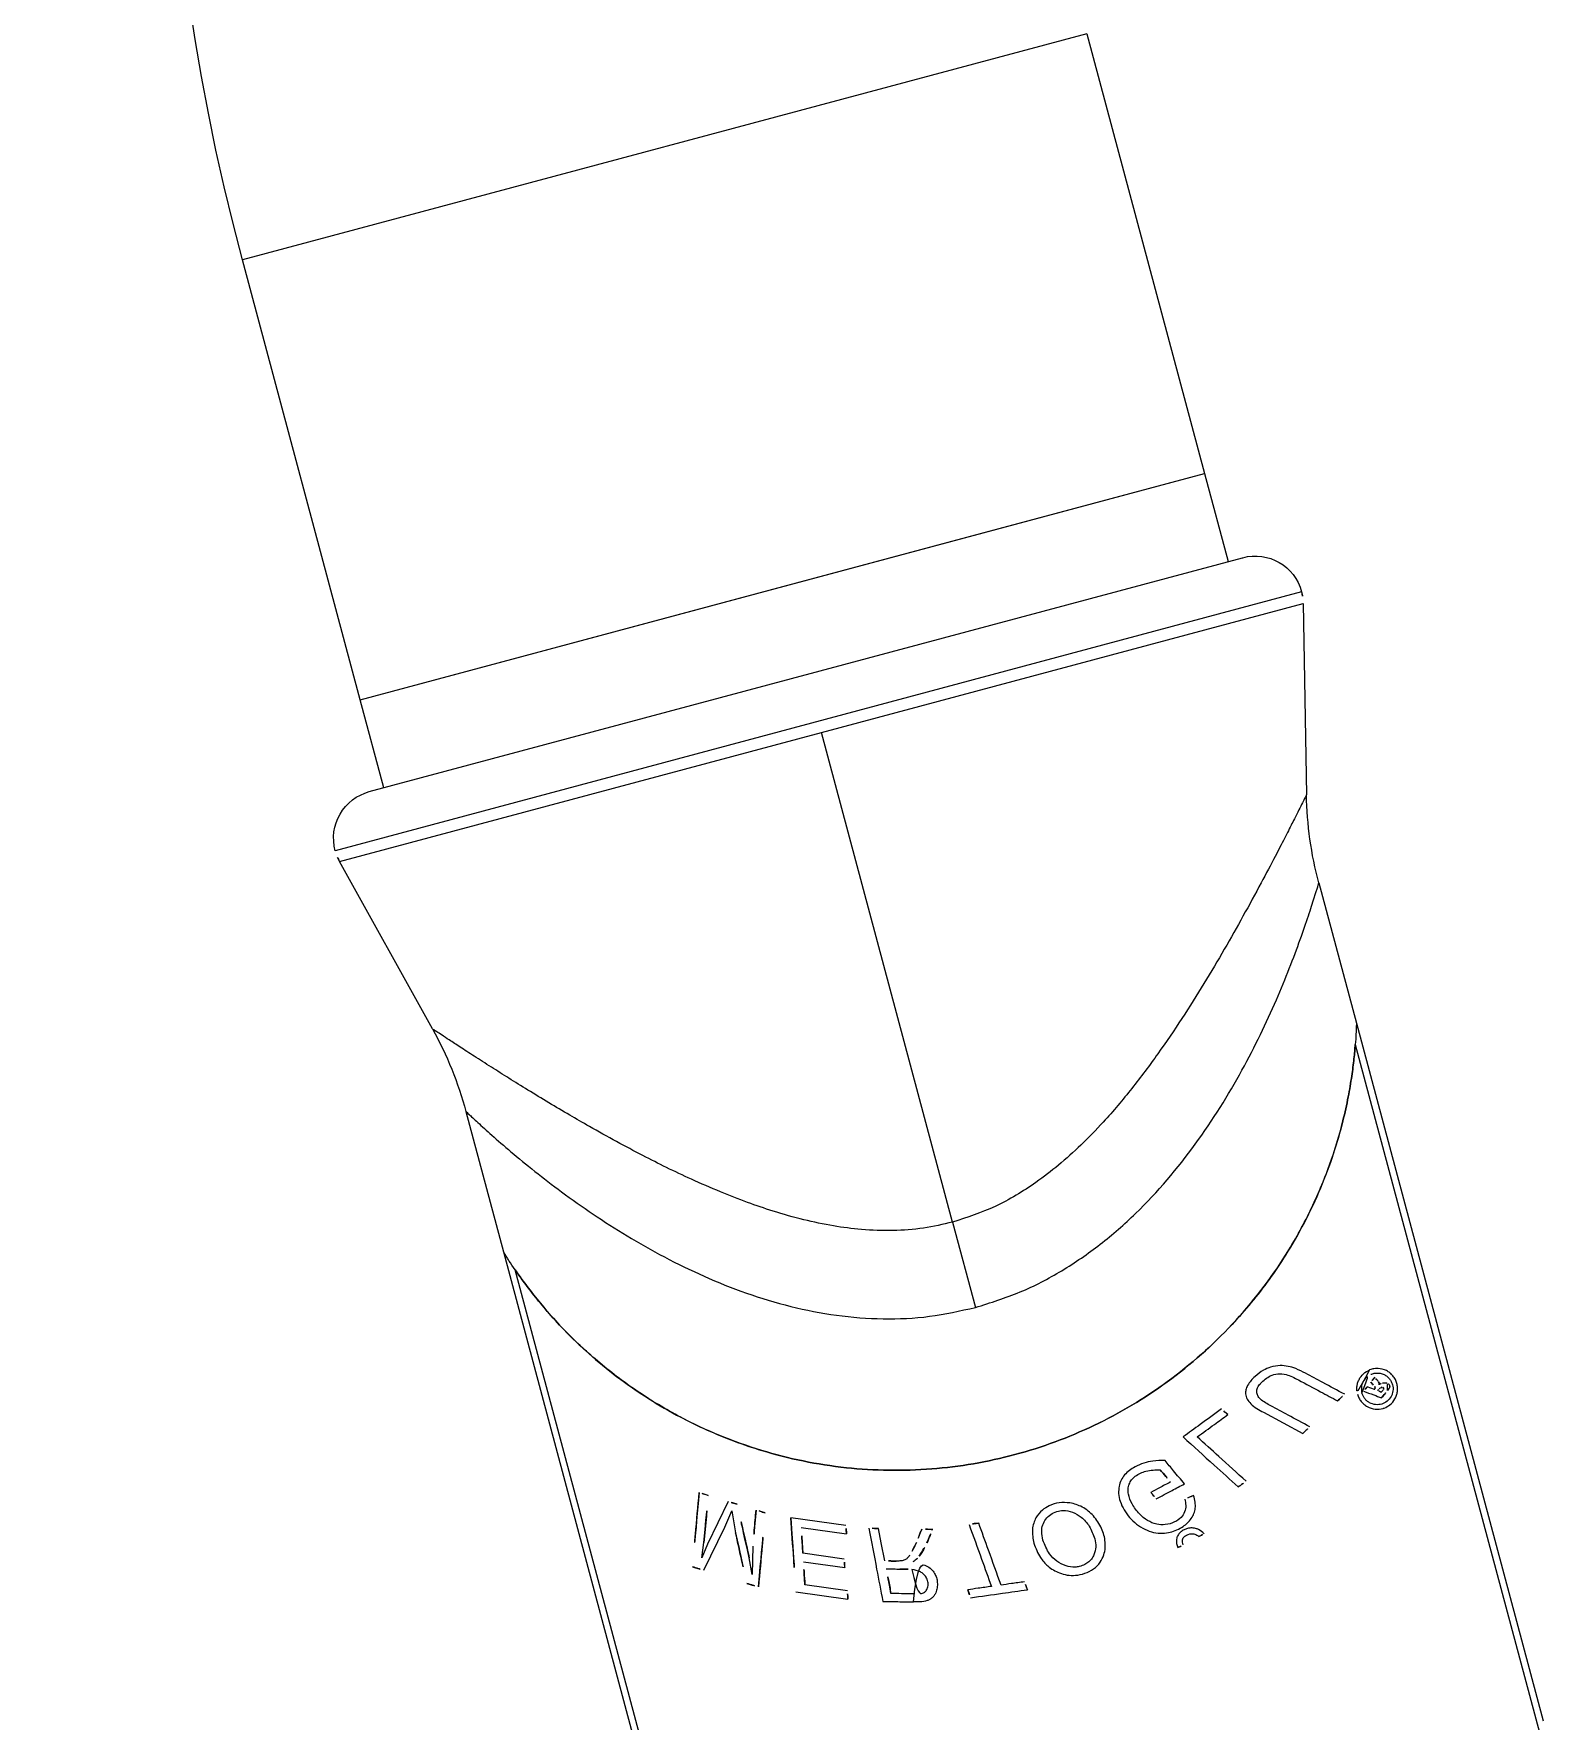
# Model space of a CAD drawing. Header units: millimetres. Extents: x 694231 to 734331, y 4486031 to 4541543.
# Drawn here: x 713339.3487 to 713339.4316, y 4487264.3602 to 4487264.4529 of the extents above; entities that cross this region are included whole.
import ezdxf

# ---------------------------------------------------------------- set-up
doc = ezdxf.new("R2010")
doc.units = ezdxf.units.MM

# ---------------------------------------------------------------- blocks, each defined once
blk = doc.blocks.new('ERER')
at = {"color": 7, "linetype": 'Continuous', "lineweight": 25}
for p, q in [((2598.141686030473, 998.9744770490789), (2598.150768823927, 999.0083865573284)), ((2598.151193515075, 999.0085520835911), (2598.142332393076, 998.9754701579476)), ((2598.188465070354, 998.963095322462), (2598.198582042937, 999.0008658136779)), ((2598.188527238577, 998.9619304499461), (2598.198787077628, 999.0002343153574)), ((2598.157745256653, 998.993153405047), (2598.160604022317, 998.9935553941203)), ((2598.160572883889, 998.9930908214272), (2598.158243756487, 998.9927633062357)), ((2598.152692750554, 998.9919590293672), (2598.153837062973, 998.9895983348091)), ((2598.155343255511, 998.9922018188753), (2598.155182044369, 998.9912737506314)), ((2598.155388867904, 998.9906351089359), (2598.155343255511, 998.9922018188753)), ((2598.152895815647, 998.9905203297049), (2598.152579934537, 998.9912825927668)), ((2598.152579934537, 998.9912825927668), (2598.152696448194, 998.9904450127538)), ((2598.160396211983, 998.9913494149995), (2598.158126590265, 998.9910302740518)), ((2598.158157698097, 998.991494732516), (2598.160427319699, 998.9918138734946)), ((2598.154029620422, 998.9881849095835), (2598.152895815647, 998.9905203297049)), ((2598.153837062973, 998.9895983348091), (2598.154222678117, 998.9886918836212)), ((2598.154222678117, 998.9886918836212), (2598.154434973984, 998.9899009755185)), ((2598.160496416969, 998.9895008971009), (2598.157472957885, 998.9890756390661)), ((2598.158034008312, 998.9896120216636), (2598.160527797797, 998.989962688824)), ((2598.183427524205, 998.9832882431315), (2598.185581030949, 998.9844446104802)), ((2598.189517662699, 998.9820351090674), (2598.18911128012, 998.9818854119321)), ((2598.166350085817, 998.9728460238335), (2598.167605134357, 998.9775315955349)), ((2598.139622144755, 998.9667717808283), (2598.141686030473, 998.9744770490789)), ((2598.166350085817, 998.9728460238335), (2598.159149880693, 998.9459649296973)), ((2598.137790194356, 998.9622407355131), (2598.132690466294, 998.9530521873801)), ((2598.186463352876, 998.9542251826783), (2598.188527238577, 998.9619304499461)), ((2598.132690466294, 998.9530521873801), (2598.159149880693, 998.9459649296973)), ((2598.185519556057, 998.9382376331309), (2598.13244826851, 998.9524529822012)), ((2598.18560929524, 998.9388776739495), (2598.185785146559, 998.9493867049154)), ((2598.135116855187, 998.9489999353775), (2598.133823190586, 998.9441701948302)), ((2598.134318865167, 998.949213680097), (2598.182280253201, 998.9363670364287)), ((2598.159149880693, 998.9459649296973), (2598.18560929524, 998.9388776739495)), ((2598.133823190586, 998.9441701948302), (2598.127354868241, 998.9200214968542)), ((2598.133823190586, 998.9441701948302), (2598.180188598712, 998.931751041553)), ((2598.133823190586, 998.9441701948302), (2598.16787813461, 998.9350484470742)), ((2598.180188598712, 998.931751041553), (2598.181482263165, 998.9365807801653)), ((2598.16787813461, 998.9350484470742), (2598.180188598712, 998.931751041553)), ((2598.173720276481, 998.9076023435462), (2598.180188598712, 998.931751041553)), ((2598.173720276481, 998.9076023435462), (2598.127354868241, 998.9200214968542))]:
    blk.add_line(p, q, dxfattribs=at)
at = {"color": 7, "linetype": 'Continuous', "lineweight": 25, "flags": 128}
for points in [[(2598.162625963713, 998.9914459883454), (2598.162435586595, 998.9904477361918), (2598.162285976606, 998.9896634203353)], [(2598.186463352876, 998.9542251826783), (2598.186463352876, 998.9542251826783)]]:
    blk.add_lwpolyline(points, dxfattribs=at)
at = {"color": 7, "linetype": 'Continuous', "lineweight": 25}
for centre, radius, start, end in [((2598.120303184714, 998.9719464085438), 0.02000000001540583, 330.9688511549159, 345.0073440322799), ((2598.120300471514, 998.9719472715311), 0.02000305701714052, 330.9717019148424, 345.0058303499351), ((2598.205767944759, 998.9490528574291), 0.01998550005114554, 165.0008987549891, 179.0475048970671), ((2598.135003223276, 998.9517686316141), 0.002645040000000364, 150.9688470544842, 165.0050748747641), ((2598.135003223276, 998.9517686316141), 0.002645040000000164, 165.0050748747641, 255.0050981163404), ((2598.182964621805, 998.9389219861218), 0.002645040000001585, 255.0050981163404, 345.0050748771429), ((2598.182964621805, 998.9389219861218), 0.002645040000000709, 345.0050748771429, 359.0413233459572), ((2598.247132453005, 998.8879385562019), 0.1240000000000014, 165.0050955339433, 225.0050956946289)]:
    blk.add_arc(centre, radius, start, end, dxfattribs=at)
for points, knots in [([(2598.155051340971, 998.9926803565387), (2598.15517010456, 998.9927166378468), (2598.155382115859, 998.9927814082478), (2598.155596409592, 998.992847028483), (2598.155690661064, 998.992875891442)], [0, 0, 0, 0, 0.5601770900476449, 1, 1, 1, 1]), ([(2598.155690661064, 998.992875891442), (2598.155759922222, 998.992117929352), (2598.155883594302, 998.9907645154292), (2598.156007579822, 998.9894048242624), (2598.156062128801, 998.9888066115096)], [0, 0, 0, 0, 0.5600375802195058, 1, 1, 1, 1]), ([(2598.157472957885, 998.9890756390661), (2598.157523760229, 998.9898370592559), (2598.157614477737, 998.9911967215702), (2598.157705296842, 998.9925555362306), (2598.157745256653, 998.993153405047)], [0, 0, 0, 0, 0.5600072723086449, 1, 1, 1, 1]), ([(2598.160604022317, 998.9935553941203), (2598.160598122675, 998.9934686876801), (2598.160587587105, 998.9933138449401), (2598.160577376735, 998.9931589713697), (2598.160572883889, 998.9930908214272)], [0, 0, 0, 0, 0.5599615769980983, 0.9999999999999999, 0.9999999999999999, 0.9999999999999999, 0.9999999999999999]), ([(2598.161751326686, 998.9896540906666), (2598.161894612876, 998.9904033691364), (2598.162150481712, 998.9917413694769), (2598.162406194732, 998.9930793829215), (2598.162518709241, 998.9936681111951)], [0, 0, 0, 0, 0.5599976912177261, 1, 1, 1, 1]), ([(2598.162518709241, 998.9936681111951), (2598.162830088673, 998.9936736364175), (2598.163386166078, 998.9936835038586), (2598.163948785417, 998.9936932796439), (2598.164196361894, 998.9936975824287)], [0, 0, 0, 0, 0.5599572724633609, 1, 1, 1, 1]), ([(2598.162968371117, 998.9932366702931), (2598.162919881096, 998.9929836670486), (2598.162833288437, 998.9925318588744), (2598.162746462995, 998.992080095281), (2598.162708257841, 998.991881308925)], [0, 0, 0, 0, 0.5599786347071343, 1, 1, 1, 1]), ([(2598.16427231285, 998.9932596128373), (2598.164027899247, 998.9932553297076), (2598.163591450641, 998.9932476812504), (2598.163158755216, 998.9932400355148), (2598.162968371117, 998.9932366702931)], [0, 0, 0, 0, 0.5600053083512879, 1, 1, 1, 1]), ([(2598.164115774895, 998.9919195800528), (2598.164276635681, 998.9919475335198), (2598.164507966162, 998.9919877328489), (2598.164763271361, 998.992163379493), (2598.164913413634, 998.9923450030548), (2598.16500758456, 998.9925862167481), (2598.165010999089, 998.9928117071463), (2598.164963485357, 998.9929751747328), (2598.164901220364, 998.9930861015958), (2598.164810112379, 998.9931790835665), (2598.164598480415, 998.9932713510527), (2598.16441579527, 998.9932647773894), (2598.16427231285, 998.9932596128373)], [0, 0, 0, 0, 0.2049357536339041, 0.2947132472327554, 0.3842435337626242, 0.4964093701745946, 0.6109710441133005, 0.6580236442305528, 0.7088518787967766, 0.7702916913351526, 0.8195854510806089, 1, 1, 1, 1]), ([(2598.164196361894, 998.9936975824287), (2598.164451516672, 998.9937010331761), (2598.164760109873, 998.9937052067038), (2598.165097129938, 998.9935739362533), (2598.165233140271, 998.9934783645463), (2598.165348096685, 998.9933489493877), (2598.165450530587, 998.9931656303874), (2598.165512380729, 998.9929192593451), (2598.165522006485, 998.992636097377), (2598.165476848794, 998.9923655636973), (2598.16536481211, 998.9921107905293), (2598.165179323836, 998.9918777235031), (2598.164788765412, 998.9916153198724), (2598.164434280984, 998.9915446377142), (2598.164185966386, 998.9914951250686)], [0, 0, 0, 0, 0.1957343239832087, 0.2367283651624939, 0.2796594363640246, 0.3232924748210715, 0.3690944675392269, 0.4393344792522356, 0.5145614059517658, 0.5831004081955804, 0.6455485084578027, 0.7237964060488667, 0.806520584525288, 1, 1, 1, 1]), ([(2598.167182688323, 998.9930304741994), (2598.167212160942, 998.9931122161557), (2598.167264789023, 998.9932581814005), (2598.167317345365, 998.9934041727718), (2598.167340469309, 998.9934684064771)], [0, 0, 0, 0, 0.56001746467723, 1, 1, 1, 1]), ([(2598.168482178903, 998.9928478945764), (2598.168239127473, 998.9928820353422), (2598.167805119541, 998.9929429986405), (2598.167372870525, 998.9930037465151), (2598.167182688323, 998.9930304741994)], [0, 0, 0, 0, 0.5600170018931603, 1, 1, 1, 1]), ([(2598.167257112885, 998.9894408588322), (2598.167485796933, 998.9900768379963), (2598.16789415967, 998.9912125116344), (2598.168302507222, 998.992348197238), (2598.168482178903, 998.9928478945764)], [0, 0, 0, 0, 0.5600023944663414, 1, 1, 1, 1]), ([(2598.167340469309, 998.9934684064771), (2598.167920596543, 998.993386923912), (2598.168956454187, 998.9932414309295), (2598.169999594281, 998.9930949351158), (2598.170458528675, 998.9930304841239)], [0, 0, 0, 0, 0.5600454544897638, 0.9999999999999999, 0.9999999999999999, 0.9999999999999999, 0.9999999999999999]), ([(2598.170458528675, 998.9930304841239), (2598.170429055809, 998.9929487412463), (2598.170376427729, 998.9928027760014), (2598.170323871386, 998.9926567846302), (2598.170300747689, 998.9925925518461)], [0, 0, 0, 0, 0.560017236055802, 1, 1, 1, 1]), ([(2598.152063923263, 998.9917667310945), (2598.152180291702, 998.9918022974126), (2598.152388081607, 998.9918658073072), (2598.152599661636, 998.9919305461187), (2598.152692750554, 998.9919590293672)], [0, 0, 0, 0, 0.5600295615356606, 1, 1, 1, 1]), ([(2598.154434973984, 998.9899009755185), (2598.154549983479, 998.9904198035687), (2598.154755358476, 998.9913462865026), (2598.154960901329, 998.9922727225011), (2598.155051340971, 998.9926803565387)], [0, 0, 0, 0, 0.5599980376820876, 1, 1, 1, 1]), ([(2598.158243756487, 998.9927633062357), (2598.158227732444, 998.9925265044026), (2598.158199120805, 998.9921036788699), (2598.158170354322, 998.9916807862104), (2598.158157698097, 998.991494732516)], [0, 0, 0, 0, 0.5600449077171259, 1, 1, 1, 1]), ([(2598.163447524561, 998.9918943273007), (2598.163586183819, 998.9918963468618), (2598.163808640067, 998.9918995874698), (2598.164031736432, 998.9919141102034), (2598.164115774895, 998.9919195800528)], [0, 0, 0, 0, 0.6233090699264071, 1, 1, 1, 1]), ([(2598.169011929035, 998.9927735060814), (2598.168783146764, 998.9921375532268), (2598.168374609279, 998.9910019293575), (2598.167966291271, 998.9898662328786), (2598.167786632356, 998.9893665311337)], [0, 0, 0, 0, 0.5600032124907636, 0.9999999999999999, 0.9999999999999999, 0.9999999999999999, 0.9999999999999999]), ([(2598.170300747689, 998.9925925518461), (2598.170059919939, 998.992626353687), (2598.169629880932, 998.9926867129844), (2598.169200743369, 998.9927469858317), (2598.169011929035, 998.9927735060814)], [0, 0, 0, 0, 0.5600136071508015, 1, 1, 1, 1]), ([(2598.170816660881, 998.9904816281112), (2598.17091854422, 998.9907508657267), (2598.171094252348, 998.9912151916398), (2598.171593667944, 998.9917779365476), (2598.172116314972, 998.9920905797383), (2598.17264474398, 998.9922403999277), (2598.173121897964, 998.992256461675), (2598.17362185331, 998.992147028597), (2598.174102118961, 998.9919142133831), (2598.174461969676, 998.9915472465404), (2598.17466608269, 998.9911369808377), (2598.174741914276, 998.9907560169246), (2598.174732995849, 998.9902634600924), (2598.174570645658, 998.9896274735572), (2598.174251308142, 998.9891966532497), (2598.174087099713, 998.9889751185425)], [0, 0, 0, 0, 0.1149349609222698, 0.1982161166834107, 0.2978159669736938, 0.3557583057922826, 0.4179694618519755, 0.4882053654993769, 0.5603880756676031, 0.6303900580189231, 0.6916371189193237, 0.742870858456223, 0.7854302949980808, 0.8896646514615485, 1, 1, 1, 1]), ([(2598.15243535991, 998.9876973350908), (2598.152365686285, 998.9884607439793), (2598.152241285967, 998.9898237727239), (2598.152118110492, 998.9911731251913), (2598.152063923263, 998.9917667310945)], [0, 0, 0, 0, 0.5600812991522274, 1, 1, 1, 1]), ([(2598.155182044369, 998.9912737506314), (2598.155059026858, 998.9907253112868), (2598.154839358308, 998.9897459774455), (2598.154619464984, 998.9887666899884), (2598.154522714815, 998.9883358161197)], [0, 0, 0, 0, 0.5600136796970367, 1, 1, 1, 1]), ([(2598.158126590265, 998.9910302740518), (2598.158109330386, 998.9907655429736), (2598.15807851075, 998.9902928354925), (2598.158047605394, 998.9898200374333), (2598.158034008312, 998.9896120216636)], [0, 0, 0, 0, 0.5600318339392406, 1, 1, 1, 1]), ([(2598.160427319699, 998.9918138734946), (2598.160421432608, 998.9917272051587), (2598.160410916909, 998.9915723956005), (2598.160400706572, 998.9914175654623), (2598.160396211983, 998.9913494149995)], [0, 0, 0, 0, 0.5598437288962826, 1, 1, 1, 1]), ([(2598.16324790929, 998.9914568636896), (2598.163131589819, 998.9914547761881), (2598.162923868016, 998.9914510493631), (2598.162716993207, 998.9914475350131), (2598.162625963713, 998.9914459883454)], [0, 0, 0, 0, 0.5599769710151224, 0.9999999999999999, 0.9999999999999999, 0.9999999999999999, 0.9999999999999999]), ([(2598.162708257841, 998.991881308925), (2598.162845925047, 998.9918837166352), (2598.163091745009, 998.9918880189705), (2598.163338819991, 998.9918923998069), (2598.163447524561, 998.9918943273007)], [0, 0, 0, 0, 0.5600350085419609, 1, 1, 1, 1]), ([(2598.163993027286, 998.9911369546388), (2598.163951119793, 998.9911928744674), (2598.163876610329, 998.99129229635), (2598.163721576492, 998.9914108720802), (2598.163505173284, 998.9914559691313), (2598.16334283956, 998.9914565332311), (2598.16324790929, 998.9914568636896)], [0, 0, 0, 0, 0.2413382634707673, 0.4290878547176615, 0.6661386618811139, 1, 1, 1, 1]), ([(2598.164360020725, 998.9904447974162), (2598.164301863782, 998.9905801622247), (2598.164198074765, 998.9908217400335), (2598.164055647504, 998.9910406896925), (2598.163993027286, 998.9911369546388)], [0, 0, 0, 0, 0.5603360902367301, 1, 1, 1, 1]), ([(2598.164185966386, 998.9914951250686), (2598.164258372561, 998.9914415586162), (2598.164381472413, 998.9913504905749), (2598.164480731183, 998.9912328743469), (2598.164521606679, 998.9911844391673)], [0, 0, 0, 0, 0.5881933537433389, 1, 1, 1, 1]), ([(2598.164521606679, 998.9911844391673), (2598.164610604169, 998.9910567060508), (2598.164769558227, 998.9908285669248), (2598.164886579708, 998.9905748799843), (2598.164938081683, 998.9904632314311)], [0, 0, 0, 0, 0.5598939075762709, 0.9999999999999999, 0.9999999999999999, 0.9999999999999999, 0.9999999999999999]), ([(2598.17416292213, 998.99023680889), (2598.17419003879, 998.9903854578762), (2598.174243349708, 998.9906776981933), (2598.174149318366, 998.9910657870217), (2598.173992333406, 998.9913316809948), (2598.173822084208, 998.9915151603136), (2598.173601185936, 998.9916643886323), (2598.173339405649, 998.9917553304887), (2598.172989966462, 998.9918053164578), (2598.172549089366, 998.9917389768561), (2598.172060598406, 998.9914856249533), (2598.171582500669, 998.9910106873335), (2598.171413793429, 998.990568132855), (2598.171312198844, 998.9903016287178)], [0, 0, 0, 0, 0.09631324068377499, 0.189350148592945, 0.2489981414429953, 0.293853028606347, 0.349627852249999, 0.4190448590168545, 0.4704148903560579, 0.5759868536864996, 0.6993683468423478, 0.8189612376415071, 1, 1, 1, 1]), ([(2598.152696448194, 998.9904450127538), (2598.152740619012, 998.9899618063891), (2598.152819495168, 998.9890989438863), (2598.152898714468, 998.9882315032127), (2598.152933570479, 998.9878498331182)], [0, 0, 0, 0, 0.5600034325672242, 1, 1, 1, 1]), ([(2598.155558571988, 998.9886525836164), (2598.15552685482, 998.9890230700809), (2598.155470220562, 998.9896846035858), (2598.155413724209, 998.9903446942475), (2598.155388867904, 998.9906351089359)], [0, 0, 0, 0, 0.5600397514491965, 1, 1, 1, 1]), ([(2598.164659478369, 998.989705073961), (2598.164603483835, 998.9898432469613), (2598.164503526435, 998.9900899019008), (2598.164403856778, 998.990336388936), (2598.164360020725, 998.9904447974162)], [0, 0, 0, 0, 0.5601861778305861, 1, 1, 1, 1]), ([(2598.164938081683, 998.9904632314311), (2598.164997643963, 998.9903237394727), (2598.165103987325, 998.9900746878601), (2598.165210181816, 998.9898253108249), (2598.165256897247, 998.9897156088142)], [0, 0, 0, 0, 0.5600934868172625, 1, 1, 1, 1]), ([(2598.172792801834, 998.9882583635095), (2598.172593352152, 998.9882459354385), (2598.172207082092, 998.9882218638519), (2598.171684062948, 998.9883840403214), (2598.171240087704, 998.9886647386063), (2598.170949699624, 998.9890087772453), (2598.17079083114, 998.9893819010895), (2598.170696686134, 998.9898549512378), (2598.170767685889, 998.9902258126353), (2598.170816660881, 998.9904816281112)], [0, 0, 0, 0, 0.1662100985490111, 0.3218954481751545, 0.4481079223017975, 0.6020079913500784, 0.6886571302965095, 0.7852402977810888, 1, 1, 1, 1]), ([(2598.171312198844, 998.9903016287178), (2598.171278456609, 998.9901451974234), (2598.171218804186, 998.9898686486038), (2598.171285090913, 998.9894643712854), (2598.171462386804, 998.9891377564534), (2598.171731972338, 998.9888839314544), (2598.172064693986, 998.9887200262051), (2598.172480237387, 998.9886542838692), (2598.172960089233, 998.9887524538863), (2598.173464303132, 998.9890443609006), (2598.173908117926, 998.9895505177142), (2598.174073737836, 998.9899965993917), (2598.17416292213, 998.99023680889)], [0, 0, 0, 0, 0.09941466550530315, 0.1757498950896654, 0.2508796479250539, 0.3283235766870276, 0.403979394975757, 0.4800450571436867, 0.5881162843687084, 0.7039911584082915, 0.8406032153642462, 1, 1, 1, 1]), ([(2598.180166254788, 998.989951517486), (2598.180069981057, 998.9898672413786), (2598.17992724598, 998.9897422947589), (2598.17966872512, 998.9896526012449), (2598.179440465616, 998.989625662087), (2598.179210417656, 998.9896671810308), (2598.179037260031, 998.9897435954182), (2598.178928484377, 998.9898129645668), (2598.178819954294, 998.9899020690822), (2598.17870791977, 998.9900396988006), (2598.178633820663, 998.9902593933509), (2598.178635110787, 998.9904968510746), (2598.17869296995, 998.9906429523685), (2598.178722970944, 998.9907187090115)], [0, 0, 0, 0, 0.1586769673781019, 0.2352539240526969, 0.3463067128294425, 0.4503091920601012, 0.5324322933971385, 0.5873355965740823, 0.6150740617835359, 0.7124126919319337, 0.8067360882544372, 0.8997884914303567, 1, 1, 1, 1]), ([(2598.178722970944, 998.9907187090115), (2598.178776072691, 998.9906904916149), (2598.178870949881, 998.990640075202), (2598.178965633604, 998.9905897787336), (2598.17900732387, 998.9905676321513)], [0, 0, 0, 0, 0.5596884597408047, 1, 1, 1, 1]), ([(2598.17900732387, 998.9905676321513), (2598.178992351069, 998.9905180613075), (2598.178965083056, 998.9904277831067), (2598.178967928396, 998.9902926099448), (2598.179016532612, 998.9901789376055), (2598.179123303413, 998.9900694487478), (2598.179274619307, 998.9899878971714), (2598.179447492923, 998.9899493178693), (2598.179592101668, 998.9899621669424), (2598.17973760462, 998.9900069849513), (2598.179824255962, 998.9900681115772), (2598.179876944236, 998.9901052797932)], [0, 0, 0, 0, 0.1113989024636239, 0.2028733740220581, 0.2860815319809384, 0.3755714266329682, 0.537314111955624, 0.6641013946147153, 0.7683992084589547, 0.8591752695870003, 1, 1, 1, 1]), ([(2598.179876944236, 998.9901052797932), (2598.179930989621, 998.9900765667653), (2598.18002755391, 998.9900252650351), (2598.180123852811, 998.9899740640088), (2598.180166254788, 998.989951517486)], [0, 0, 0, 0, 0.5596839275358519, 1, 1, 1, 1]), ([(2598.160527797797, 998.989962688824), (2598.160521878462, 998.989876485254), (2598.160511309792, 998.9897225675877), (2598.160500966536, 998.9895686211368), (2598.160496416969, 998.9895008971009)], [0, 0, 0, 0, 0.5600713862561958, 1, 1, 1, 1]), ([(2598.162285976606, 998.9896634203353), (2598.162185964033, 998.9896616812657), (2598.162007395901, 998.9896585769975), (2598.161829560566, 998.9896554620576), (2598.161751326686, 998.9896540906666)], [0, 0, 0, 0, 0.5600797087294959, 0.9999999999999999, 0.9999999999999999, 0.9999999999999999, 0.9999999999999999]), ([(2598.165256897247, 998.9897156088142), (2598.165145238241, 998.9897136068216), (2598.164945842094, 998.9897100322751), (2598.164746980917, 998.9897065898894), (2598.164659478369, 998.989705073961)], [0, 0, 0, 0, 0.5599845300483322, 1, 1, 1, 1]), ([(2598.167786632356, 998.9893665311337), (2598.167687735719, 998.9893804408964), (2598.167511124623, 998.9894052810157), (2598.167334731277, 998.9894299867885), (2598.167257112885, 998.9894408588322)], [0, 0, 0, 0, 0.5599703993579187, 1, 1, 1, 1]), ([(2598.175493353374, 998.9873463139803), (2598.175477836295, 998.9874790997299), (2598.175445281444, 998.9877576852942), (2598.175589012307, 998.9883734416563), (2598.175941937659, 998.9889600306745), (2598.176449169628, 998.9894445488287), (2598.176897674708, 998.9897249508001), (2598.177382482882, 998.9899065128391), (2598.17786287989, 998.9899476648189), (2598.178422115449, 998.9898654535724), (2598.178990169681, 998.9896125112485), (2598.179411941209, 998.9892143674762), (2598.179615206201, 998.9888501955803), (2598.179690572876, 998.9885448357155), (2598.179680256255, 998.9882064568259), (2598.179619499394, 998.9879788714444), (2598.179586598361, 998.9878556307425)], [0, 0, 0, 0, 0.05569535220777633, 0.1168493962734844, 0.2606436363531775, 0.3349640588126662, 0.4104750166265125, 0.4821805867379298, 0.5527837413489481, 0.6139056485654837, 0.7249911553168045, 0.8152175871053139, 0.8596880815935324, 0.901620503224104, 0.9467257193611839, 1, 1, 1, 1]), ([(2598.179097128096, 998.9880509112807), (2598.179124131555, 998.9881703163701), (2598.179177079763, 998.9884044460199), (2598.179112081321, 998.9887699103776), (2598.178896503161, 998.9890961036666), (2598.178521420202, 998.9893468577853), (2598.178055566329, 998.9894820643625), (2598.177530797594, 998.989456493946), (2598.177037113309, 998.9892441166244), (2598.176569605802, 998.9888606466025), (2598.176213601059, 998.9883605369707), (2598.176002224895, 998.9878802403991), (2598.175973774359, 998.987497933651), (2598.176037418134, 998.9872273140905), (2598.176175017119, 998.9869881584165), (2598.176466317274, 998.9867071974717), (2598.177007171375, 998.9864580803472), (2598.177488439655, 998.9864458253388), (2598.177751909807, 998.9864391158837)], [0, 0, 0, 0, 0.04834983162785723, 0.09480416915125765, 0.1443122015638387, 0.203308065062901, 0.2763050266794025, 0.3402923065306199, 0.4135351838351818, 0.4893142447385058, 0.5797809144075465, 0.6565594343744174, 0.6945658105367755, 0.7303612073492445, 0.7659675772455644, 0.8038970111408863, 0.8926434178882326, 0.9999999999999999, 0.9999999999999999, 0.9999999999999999, 0.9999999999999999]), ([(2598.154522714815, 998.9883358161197), (2598.154430264831, 998.9883075675077), (2598.154265219053, 998.9882571377223), (2598.154101592218, 998.9882069745441), (2598.154029620422, 998.9881849095835)], [0, 0, 0, 0, 0.5601470677306774, 1, 1, 1, 1]), ([(2598.156062128801, 998.9888066115096), (2598.15596782543, 998.9887777436936), (2598.155799457068, 998.9887262036199), (2598.155632164009, 998.9886750755128), (2598.155558571988, 998.9886525836164)], [0, 0, 0, 0, 0.5601039870547538, 1, 1, 1, 1]), ([(2598.174087099713, 998.9889751185425), (2598.17389219983, 998.9887927000134), (2598.173520031251, 998.9884443671679), (2598.173027433111, 998.9883183753262), (2598.172792801834, 998.9882583635095)], [0, 0, 0, 0, 0.5236865074689151, 1, 1, 1, 1]), ([(2598.152933570479, 998.9878498331182), (2598.152840084606, 998.987821198512), (2598.152673162626, 998.987770071714), (2598.152508015516, 998.9877195584937), (2598.15243535991, 998.9876973350908)], [0, 0, 0, 0, 0.5600564935485547, 0.9999999999999999, 0.9999999999999999, 0.9999999999999999, 0.9999999999999999]), ([(2598.178017907786, 998.9859393822272), (2598.177794834143, 998.9859396687231), (2598.177230443354, 998.9859403914111), (2598.176443159914, 998.986191839154), (2598.17586566812, 998.98661224551), (2598.175588616094, 998.9870075028352), (2598.175525302905, 998.9872326815658), (2598.175493353374, 998.9873463139803)], [0, 0, 0, 0, 0.216634180416469, 0.5480981134994778, 0.7800590587231518, 0.8890118865533139, 0.9999999999999999, 0.9999999999999999, 0.9999999999999999, 0.9999999999999999]), ([(2598.177239936627, 998.9876847328538), (2598.177295372455, 998.9877510100001), (2598.177394386256, 998.9878693878073), (2598.177493382308, 998.9879877417374), (2598.177536953043, 998.9880398315022)], [0, 0, 0, 0, 0.5598747297498787, 1, 1, 1, 1]), ([(2598.178314403071, 998.9871135798245), (2598.178114540132, 998.987219816563), (2598.177757676143, 998.9874095097517), (2598.177398121817, 998.987600644281), (2598.177239936627, 998.9876847328538)], [0, 0, 0, 0, 0.5600526041893663, 1, 1, 1, 1]), ([(2598.177536953043, 998.9880398315022), (2598.177827233834, 998.987885469684), (2598.178345622616, 998.9876098061044), (2598.178858007304, 998.98733744099), (2598.179083473256, 998.9872175913275)], [0, 0, 0, 0, 0.5599675842632164, 0.9999999999999999, 0.9999999999999999, 0.9999999999999999, 0.9999999999999999]), ([(2598.17900846682, 998.9846412245037), (2598.179575520034, 998.9851556363179), (2598.180588056431, 998.9860741735323), (2598.181592828715, 998.9869857487676), (2598.182034896181, 998.9873868132527)], [0, 0, 0, 0, 0.5600325317333572, 1, 1, 1, 1]), ([(2598.179586598361, 998.9878556307425), (2598.17949539073, 998.9878920250738), (2598.179332555743, 998.9879570001482), (2598.179169050434, 998.9880222219068), (2598.179097128096, 998.9880509112807)], [0, 0, 0, 0, 0.5601229289363804, 1, 1, 1, 1]), ([(2598.182034896181, 998.9873868132527), (2598.182115916693, 998.9873279716147), (2598.18226056309, 998.9872229209336), (2598.182404315757, 998.9871184384101), (2598.182467548403, 998.9870724798294)], [0, 0, 0, 0, 0.5601307822291758, 1, 1, 1, 1]), ([(2598.188527238577, 998.9619304499461), (2598.188526333005, 998.9619625218388), (2598.188524520678, 998.9620267123445), (2598.188505910939, 998.9624925761655), (2598.18846621592, 998.9631102189394), (2598.188395934663, 998.9638899456558), (2598.188274540364, 998.9648551896598), (2598.188080725675, 998.9660040906077), (2598.187764482427, 998.9674381345799), (2598.187280549991, 998.9691165673843), (2598.186577472512, 998.9709964141839), (2598.185703053065, 998.9728590093346), (2598.184741387471, 998.9745328666849), (2598.183754664226, 998.9759944078822), (2598.182773361116, 998.9772645618907), (2598.181055163989, 998.9792214682175), (2598.178325274148, 998.9816587454116), (2598.174244626793, 998.9841086849839), (2598.169807019772, 998.985750966383), (2598.165142945077, 998.9865468011908), (2598.160383176927, 998.9864644516728), (2598.155678192899, 998.9854845029416), (2598.151893299349, 998.9839053437124), (2598.148967538978, 998.9821444465884), (2598.146825366288, 998.9805112978398), (2598.145227634112, 998.9790064552394), (2598.144107867369, 998.9777808568774), (2598.143366023855, 998.9768829665735), (2598.142778487193, 998.9761074969616), (2598.142329386938, 998.9754700143649), (2598.142038631577, 998.9750321019606), (2598.141866292285, 998.9747648910558), (2598.141725524697, 998.974541133427), (2598.141701935568, 998.9745028568393), (2598.141686030473, 998.9744770490789)], [0, 0, 0, 0, 0.01558841479740979, 0.03119916541854376, 0.04579689423003493, 0.06245580104121794, 0.0809664212043993, 0.1017824833998342, 0.1249726265304892, 0.1559838455051321, 0.1874858154726182, 0.2195462114925028, 0.2499967367698247, 0.2732693821124016, 0.2959811872240499, 0.3181593077799968, 0.38175496491814, 0.4419658882592145, 0.5000515639593736, 0.5581340261628993, 0.6183445541632977, 0.6819421663794062, 0.7499996996473682, 0.791615777726597, 0.8341777854805291, 0.8750080344622925, 0.8982460924990512, 0.9190615427391754, 0.9375227211015337, 0.9541828392393013, 0.9687787981028064, 0.9768756174581126, 0.9844086277153364, 1, 1, 1, 1]), ([(2598.142333314277, 998.9754699112004), (2598.142475193616, 998.9756735521269), (2598.142777606312, 998.9761076094975), (2598.143368329034, 998.9768855282049), (2598.144108478978, 998.977781587543), (2598.145099842011, 998.9788662706934), (2598.14635770108, 998.9800778350481), (2598.14790635188, 998.9813546444556), (2598.149594690311, 998.9825307693065), (2598.151264278285, 998.9834998401273), (2598.152849437493, 998.9842724926422), (2598.154334240995, 998.9848820894491), (2598.156800598021, 998.9857181931308), (2598.160383327164, 998.9864644578337), (2598.165142169623, 998.9865468548812), (2598.169806472776, 998.9857511040123), (2598.174243879123, 998.9841090787595), (2598.178325248667, 998.9816586120411), (2598.181910409292, 998.9784580181929), (2598.184399596692, 998.9751985659259), (2598.18605307828, 998.9722108216918), (2598.187092229518, 998.9697258836151), (2598.18772371798, 998.9676230954408), (2598.188081219012, 998.9660036079765), (2598.188274209553, 998.9648503506905), (2598.18839775193, 998.9639001088212), (2598.188442481286, 998.9633157952521), (2598.188464452931, 998.9630970092593), (2598.188464609886, 998.9630954467875)], [0, 0, 0, 0, 0.01801319778740703, 0.0383947041541456, 0.06131466579922133, 0.08684865902561523, 0.1209942117623734, 0.1556801161673599, 0.1909808872835629, 0.2245090764711263, 0.2501339104874415, 0.2751412196106615, 0.2995609041662566, 0.3695869781020716, 0.4358804011244514, 0.4998368519976585, 0.5637897645830332, 0.6300858286244606, 0.7001113127446648, 0.7750497916237185, 0.8208701277445669, 0.8677339186046594, 0.9126909201659894, 0.9382776711041837, 0.9611969589430363, 0.9815240263785355, 0.9998679986983244, 1, 1, 1, 1]), ([(2598.177751909807, 998.9864391158837), (2598.177856996727, 998.9865650320215), (2598.178044620171, 998.986789844022), (2598.17823198196, 998.9870146757555), (2598.178314403071, 998.9871135798245)], [0, 0, 0, 0, 0.5600950454175535, 1, 1, 1, 1]), ([(2598.179083473256, 998.9872175913275), (2598.178884699422, 998.9869790965513), (2598.178529730292, 998.9865531938557), (2598.178174304001, 998.9861269426736), (2598.178017907786, 998.9859393822272)], [0, 0, 0, 0, 0.5599748136001289, 1, 1, 1, 1]), ([(2598.182467548403, 998.9870724798294), (2598.181968530957, 998.9866195179111), (2598.181077412116, 998.9858106435036), (2598.18017965687, 998.9849957589171), (2598.179784635296, 998.9846372017158)], [0, 0, 0, 0, 0.559989847979138, 0.9999999999999999, 0.9999999999999999, 0.9999999999999999, 0.9999999999999999]), ([(2598.181121165097, 998.9831065490412), (2598.180731187256, 998.9833898275473), (2598.180034791332, 998.9838956849352), (2598.179322068338, 998.9844134190171), (2598.17900846682, 998.9846412245037)], [0, 0, 0, 0, 0.5599950883940412, 1, 1, 1, 1]), ([(2598.179784635296, 998.9846372017158), (2598.180101265116, 998.9844072078131), (2598.180666729465, 998.983996464153), (2598.181220841908, 998.9835939760252), (2598.18146468135, 998.9834168596766)], [0, 0, 0, 0, 0.5599457149318479, 1, 1, 1, 1]), ([(2598.18596811052, 998.9840836155486), (2598.185572278289, 998.9838710976413), (2598.184865424921, 998.9834915944215), (2598.184141305073, 998.9831027281313), (2598.183822687012, 998.982931624876)], [0, 0, 0, 0, 0.5599928526194211, 1, 1, 1, 1]), ([(2598.185581030949, 998.9844446104802), (2598.18565365337, 998.9843768984249), (2598.185783330268, 998.984255992064), (2598.185911652522, 998.9841362837996), (2598.18596811052, 998.9840836155486)], [0, 0, 0, 0, 0.5600276707848338, 0.9999999999999999, 0.9999999999999999, 0.9999999999999999, 0.9999999999999999]), ([(2598.18146468135, 998.9834168596766), (2598.181400550752, 998.9833589862707), (2598.181286053592, 998.9832556603899), (2598.181171539505, 998.9831521040674), (2598.181121165097, 998.9831065490412)], [0, 0, 0, 0, 0.5601042162622726, 1, 1, 1, 1]), ([(2598.185728924433, 998.9811431047018), (2598.185553928898, 998.9810525398681), (2598.185113875978, 998.9808248009992), (2598.184449386801, 998.9806819721354), (2598.183849179489, 998.9807828666067), (2598.183372975853, 998.9809831830743), (2598.182944731141, 998.9813204752376), (2598.182597466642, 998.9816839237068), (2598.182451725347, 998.9820382875822), (2598.182429036449, 998.9822515295228), (2598.18245829459, 998.9824259636478), (2598.18254583787, 998.9826158688109), (2598.182835517351, 998.9829731103986), (2598.183177184572, 998.9831549837656), (2598.183427524205, 998.9832882431315)], [0, 0, 0, 0, 0.108402887656451, 0.2725958215720146, 0.3749117807934497, 0.4547448429519572, 0.5602504278035885, 0.672630947565897, 0.7158462500609428, 0.7533432442358022, 0.7765558238001092, 0.8007350538112833, 0.853998415790701, 1, 1, 1, 1]), ([(2598.183822687012, 998.982931624876), (2598.183623240181, 998.9828259886918), (2598.183388868072, 998.9827018558497), (2598.183169252542, 998.9824770937041), (2598.183107618704, 998.9823773241593), (2598.183068249954, 998.9822719097199), (2598.183046784258, 998.9821623416182), (2598.183054207406, 998.9820477861257), (2598.183112667926, 998.9818880042233), (2598.183200286606, 998.981772646894), (2598.183416787093, 998.9815350145287), (2598.183723338283, 998.981287867743), (2598.184217374274, 998.9811423095523), (2598.184754826391, 998.9812035686097), (2598.185124411681, 998.9813947084996), (2598.185347380021, 998.981510020728)], [0, 0, 0, 0, 0.1655672013345552, 0.1945598290885669, 0.2209593138193878, 0.2460844703870049, 0.2711699208220356, 0.2969349265338608, 0.3249873436042011, 0.3918051946180078, 0.4013992353890442, 0.5711078488634791, 0.6841347293907529, 0.809440405106984, 1, 1, 1, 1]), ([(2598.185347380021, 998.981510020728), (2598.18575467831, 998.9817287361121), (2598.186481929525, 998.9821192644662), (2598.187183950648, 998.98249618591), (2598.187492803661, 998.9826620123528)], [0, 0, 0, 0, 0.5600515618379196, 1, 1, 1, 1]), ([(2598.187492803661, 998.9826620123528), (2598.187565960396, 998.9825938264364), (2598.187696617897, 998.9824720482575), (2598.187825262736, 998.9823520561288), (2598.18788187803, 998.9822992489909)], [0, 0, 0, 0, 0.5599119551187632, 1, 1, 1, 1]), ([(2598.188587623838, 998.9822894058807), (2598.188611414626, 998.9823608577666), (2598.188660054388, 998.9825069385605), (2598.188784967534, 998.9826981760796), (2598.188941944065, 998.9828610123053), (2598.189198092704, 998.9830367973417), (2598.189568159216, 998.9831435754762), (2598.189851544495, 998.9831141770447), (2598.190010603842, 998.9830661955854), (2598.190146611456, 998.9830209696277), (2598.190390731063, 998.9828854252072), (2598.190615083648, 998.9826300963248), (2598.190736159013, 998.98236143825), (2598.190784938456, 998.9821503640092), (2598.190795995678, 998.9819308218466), (2598.190765323681, 998.98178164127), (2598.190750603093, 998.9817100444914)], [0, 0, 0, 0, 0.05033556529904013, 0.1029114796623034, 0.1574800309654874, 0.2178046890310335, 0.3505381043201066, 0.4964862912331495, 0.4990572876096822, 0.5182894601498292, 0.6440627051877018, 0.7803697856392481, 0.8438974374303729, 0.8982518383782108, 0.9511675998516538, 1, 1, 1, 1]), ([(2598.190509018236, 998.9817747539317), (2598.190520468318, 998.9818302768858), (2598.190544260469, 998.9819456481259), (2598.190535931413, 998.9821164484778), (2598.190497775703, 998.9822808176165), (2598.19040346468, 998.9824904511798), (2598.190215631055, 998.9827024895999), (2598.18992273655, 998.9828537198283), (2598.189589068731, 998.9828880179191), (2598.189303584282, 998.9828050876158), (2598.189104543364, 998.9826692125052), (2598.188982870277, 998.9825424333253), (2598.18888527584, 998.9823940782729), (2598.188847443381, 998.9822802937649), (2598.188828978625, 998.9822247580654)], [0, 0, 0, 0, 0.04884947055632191, 0.1015071728207517, 0.1557002712141214, 0.2185793950497399, 0.3541947379068771, 0.5008473488269934, 0.6471567243637347, 0.780713944325233, 0.8417903935637747, 0.8966654407596774, 0.9495666551753645, 1, 1, 1, 1]), ([(2598.18788187803, 998.9822992489909), (2598.18748752447, 998.9820874565804), (2598.186783261628, 998.9817092222163), (2598.186051107022, 998.9813160975751), (2598.185728924433, 998.9811431047018)], [0, 0, 0, 0, 0.5599525940095964, 1, 1, 1, 1]), ([(2598.189253190914, 998.9809601955881), (2598.189135562951, 998.9810208120342), (2598.188911724789, 998.9811361629769), (2598.188695449124, 998.9814166635998), (2598.188590029098, 998.9816773677334), (2598.18855030118, 998.9818790659598), (2598.188544423903, 998.982086045487), (2598.188573399055, 998.9822224439356), (2598.188587623838, 998.9822894058807)], [0, 0, 0, 0, 0.2929546444861242, 0.5574734328198808, 0.6783065820987998, 0.7889917400240833, 0.896408478260786, 1, 1, 1, 1]), ([(2598.188828978625, 998.9822247580654), (2598.188818222045, 998.9821739334918), (2598.188796285895, 998.982070286812), (2598.188799476292, 998.9819130095327), (2598.188828432967, 998.9817594243078), (2598.188905749533, 998.9815598360726), (2598.189066173067, 998.9813430985286), (2598.189234730747, 998.9812504875748), (2598.189323337079, 998.981201805137)], [0, 0, 0, 0, 0.1031529196860369, 0.2103588763548521, 0.3207923342916454, 0.4417764438523088, 0.7065572153729214, 1, 1, 1, 1]), ([(2598.188915964356, 998.982126548748), (2598.18910446004, 998.9821960135466), (2598.189441070758, 998.9823200629886), (2598.189764671204, 998.9824393484511), (2598.189907061168, 998.9824918353136)], [0, 0, 0, 0, 0.5599809885620082, 1, 1, 1, 1]), ([(2598.18911128012, 998.9818854119321), (2598.189074988213, 998.9819301886647), (2598.189010190591, 998.9820101343847), (2598.188944752222, 998.9820909813405), (2598.188915964356, 998.982126548748)], [0, 0, 0, 0, 0.5600770418452685, 1, 1, 1, 1]), ([(2598.189315322557, 998.9816335476287), (2598.189352520487, 998.9816784034507), (2598.189418922154, 998.98175847698), (2598.189485200693, 998.9818383396282), (2598.189514350327, 998.9818734622379)], [0, 0, 0, 0, 0.5601961224193938, 1, 1, 1, 1]), ([(2598.189323337079, 998.981201805137), (2598.189382898472, 998.98118027417), (2598.189481393021, 998.9811446716959), (2598.189722455757, 998.9811174543557), (2598.189965382394, 998.9811594672893), (2598.190203494148, 998.9813050583768), (2598.190338196743, 998.9814349308209), (2598.190446649176, 998.9815904646873), (2598.190488862236, 998.9817151968278), (2598.190509018236, 998.9817747539317)], [0, 0, 0, 0, 0.1452327505929629, 0.2401649767364935, 0.5627788232622756, 0.6912480236372328, 0.7996041441495653, 0.9043162680223663, 1, 1, 1, 1]), ([(2598.189514350327, 998.9818734622379), (2598.189525427714, 998.9818869710588), (2598.189539669625, 998.9819043376871), (2598.189552423836, 998.9819304414762), (2598.189554532942, 998.9819404672336), (2598.18955551213, 998.9819451236468)], [0, 0, 0, 0, 0.6521706202099822, 0.8384579928744837, 1, 1, 1, 1]), ([(2598.18955551213, 998.9819451236468), (2598.189555408163, 998.9819515738344), (2598.189555151709, 998.9819674984489), (2598.189546807676, 998.9819895148283), (2598.18953564033, 998.9820064979587), (2598.189528924791, 998.9820146430598), (2598.189527189129, 998.9820168771923), (2598.189527015022, 998.9820170966038), (2598.189526934153, 998.9820171992228)], [0, 0, 0, 0, 0.1991654944129449, 0.4916926204984949, 0.8105491945174329, 0.9180198586516176, 0.9618232647205611, 0.9999999999999999, 0.9999999999999999, 0.9999999999999999, 0.9999999999999999]), ([(2598.189902197403, 998.9821769585662), (2598.189864730405, 998.982163130393), (2598.189797888976, 998.9821384591023), (2598.189730496983, 998.9821135877553), (2598.189700880276, 998.982102657489)], [0, 0, 0, 0, 0.560532225268824, 1, 1, 1, 1]), ([(2598.189700880276, 998.982102657489), (2598.189716222457, 998.9820836754479), (2598.189743612826, 998.9820497865795), (2598.189770856525, 998.982016146303), (2598.189782840871, 998.9820013503689)], [0, 0, 0, 0, 0.5601202909327971, 1, 1, 1, 1]), ([(2598.189876793633, 998.9817043080207), (2598.189855975617, 998.9817153636817), (2598.189818831825, 998.9817350899508), (2598.189784480118, 998.9817622411588), (2598.189769381106, 998.9817741749442)], [0, 0, 0, 0, 0.5604633649957311, 1, 1, 1, 1]), ([(2598.189769381106, 998.9817741749442), (2598.189774572772, 998.9817590086403), (2598.189782598747, 998.9817355629464), (2598.189783300671, 998.9817078482233), (2598.189783548684, 998.9816980618946)], [0, 0, 0, 0, 0.6468583966624076, 1, 1, 1, 1]), ([(2598.189782840871, 998.9820013503689), (2598.189791738109, 998.9819923414872), (2598.189812606196, 998.9819712138755), (2598.189835000817, 998.9819531052561), (2598.189847847096, 998.9819427187259)], [0, 0, 0, 0, 0.4263672526445053, 1, 1, 1, 1]), ([(2598.189847847096, 998.9819427187259), (2598.189869868285, 998.9819300671824), (2598.189910747192, 998.9819065819523), (2598.189958207377, 998.9819166967541), (2598.189980101257, 998.9819213628584)], [0, 0, 0, 0, 0.5386938616166712, 1, 1, 1, 1]), ([(2598.189987700468, 998.9820713704685), (2598.189971761989, 998.9820910552413), (2598.189943315938, 998.9821261885015), (2598.189914755131, 998.982161452216), (2598.189902197403, 998.9821769585662)], [0, 0, 0, 0, 0.5602993284472161, 1, 1, 1, 1]), ([(2598.189907061168, 998.9824918353136), (2598.189968208851, 998.9824162872261), (2598.190077387615, 998.9822813970198), (2598.19018412639, 998.9821496582247), (2598.1902310844, 998.9820917033762)], [0, 0, 0, 0, 0.560070566130475, 1, 1, 1, 1]), ([(2598.189980101257, 998.9819213628584), (2598.189987577985, 998.9819243460163), (2598.190000349879, 998.9819294423899), (2598.190016455971, 998.9819410296484), (2598.190028161486, 998.9819538301733), (2598.190035394911, 998.9819703234541), (2598.190035408496, 998.981987351603), (2598.190031220018, 998.9820024357978), (2598.190017761243, 998.9820333976784), (2598.190001155696, 998.9820543738068), (2598.189987700468, 998.9820713704685)], [0, 0, 0, 0, 0.1407895877415549, 0.240484804315044, 0.3175797637015609, 0.3879517262847654, 0.4621924593391278, 0.5329996808904404, 0.6216019789717077, 0.9999999999999999, 0.9999999999999999, 0.9999999999999999, 0.9999999999999999]), ([(2598.1902310844, 998.9820917033762), (2598.190259374345, 998.9820549690743), (2598.190305216046, 998.9819954442881), (2598.190347982099, 998.9819173479598), (2598.190354861477, 998.9818614697705), (2598.19035128628, 998.9818304085087), (2598.19034099805, 998.9818003288677), (2598.190316954117, 998.9817600474722), (2598.190268210701, 998.9817174084249), (2598.190224846983, 998.981699491663), (2598.190199768945, 998.9816891307223)], [0, 0, 0, 0, 0.3041066649574937, 0.4927797508533734, 0.5447384138716458, 0.5919247496007082, 0.6392275640334821, 0.69198085034982, 0.8218658102512828, 1, 1, 1, 1]), ([(2598.190750603093, 998.9817100444914), (2598.190725212045, 998.9816346722167), (2598.190671907249, 998.9814764404454), (2598.190535851352, 998.9812797116467), (2598.19036801635, 998.9811144100701), (2598.19009751251, 998.9809427939621), (2598.189868814451, 998.9808879667255), (2598.189698148532, 998.9808802874596), (2598.189618054799, 998.9808790923802), (2598.189461488112, 998.980891499447), (2598.189330023928, 998.9809348558291), (2598.189253190914, 998.9809601955881)], [0, 0, 0, 0, 0.09509268939609133, 0.19963433876412, 0.3071416333881311, 0.435149678343165, 0.7083153559120516, 0.7129217167803822, 0.750060584642033, 0.8539251580035392, 1, 1, 1, 1]), ([(2598.189535116026, 998.9813621603253), (2598.189494360198, 998.9814125212529), (2598.189421585745, 998.9815024466519), (2598.189347790171, 998.9815934906848), (2598.189315322557, 998.9816335476287)], [0, 0, 0, 0, 0.5600312567951053, 1, 1, 1, 1]), ([(2598.18972834924, 998.9815841289834), (2598.189692354107, 998.9815427352809), (2598.189628053366, 998.981468790881), (2598.18956352249, 998.9813947521313), (2598.189535116026, 998.9813621603253)], [0, 0, 0, 0, 0.5597941863303748, 1, 1, 1, 1]), ([(2598.189783548684, 998.9816980618946), (2598.189781955179, 998.9816909092746), (2598.189775222007, 998.9816606879648), (2598.18975467881, 998.981621511592), (2598.189735235607, 998.9815939068541), (2598.18972834924, 998.9815841289834)], [0, 0, 0, 0, 0.1668260807202383, 0.7049096334767934, 1, 1, 1, 1]), ([(2598.190199768945, 998.9816891307223), (2598.190155182926, 998.981676823375), (2598.190101382137, 998.9816619727414), (2598.190033061064, 998.9816638975674), (2598.189967875594, 998.9816705439305), (2598.18991462357, 998.9816902851919), (2598.189876793633, 998.9817043080207)], [0, 0, 0, 0, 0.3977052320778228, 0.4799006840519453, 0.6305251709138732, 1, 1, 1, 1]), ([(2598.139622467602, 998.9667720655746), (2598.139659073988, 998.9668066342862), (2598.139733331776, 998.9668767584944), (2598.140252673364, 998.9673604094539), (2598.141036589194, 998.9680691450482), (2598.142476205939, 998.9693199058095), (2598.144873865891, 998.9712438329738), (2598.148427578548, 998.9736652691405), (2598.15262387538, 998.9759129279937), (2598.156584160448, 998.977340399602), (2598.159952193177, 998.9780051567988), (2598.162514843377, 998.9782025230544), (2598.165093168446, 998.978093543602), (2598.166768105861, 998.9777188464421), (2598.167605134357, 998.9775315955349)], [0, 0, 0, 0, 0.04930888421398238, 0.1000263650178979, 0.1534061486245106, 0.2104903591495396, 0.3328511692707993, 0.4647358715948157, 0.6006203242890659, 0.7367093879849101, 0.8039697271930514, 0.8701930059281686, 0.9351306135806747, 1, 1, 1, 1]), ([(2598.167605134357, 998.9775315955349), (2598.168432049878, 998.9772723568301), (2598.170084760378, 998.9767542269522), (2598.172382280181, 998.9755488004697), (2598.174507021341, 998.9740879663614), (2598.177087412175, 998.9718234972777), (2598.179804143159, 998.9685967245164), (2598.18230795263, 998.9645503544998), (2598.184173821606, 998.9606694341437), (2598.185283014639, 998.9578091861607), (2598.185902351303, 998.9560097089397), (2598.18622187245, 998.9550162026102), (2598.186425441622, 998.9543537976787), (2598.186450837079, 998.9542676437247), (2598.186463352876, 998.9542251826783)], [0, 0, 0, 0, 0.0654243386891819, 0.1307600522156345, 0.1967498158209576, 0.2641943565681713, 0.3999546805858155, 0.5362274578719728, 0.6674317106805518, 0.7903472030582042, 0.8470376453667975, 0.9007196054740007, 0.9510711461207275, 1, 1, 1, 1]), ([(2598.166350085817, 998.9728460238335), (2598.165818914293, 998.9729678395292), (2598.164742107279, 998.9732147873298), (2598.163058046665, 998.9733353446023), (2598.161402228792, 998.9732819020921), (2598.15976603629, 998.9730673507867), (2598.158141632455, 998.9727264059813), (2598.156570935083, 998.9722822667317), (2598.155042740735, 998.9717579986734), (2598.15354508897, 998.9711728193457), (2598.15206261636, 998.9705273952886), (2598.150647993897, 998.9698568181342), (2598.149276414592, 998.9691656118252), (2598.147857928412, 998.9684112157171), (2598.146520270565, 998.9676657705661), (2598.145284576895, 998.966951647259), (2598.144151580085, 998.9662793972128), (2598.14303474736, 998.9655998181581), (2598.141978348168, 998.9649442128433), (2598.140985799699, 998.9643179421809), (2598.140082948753, 998.9637406668503), (2598.139306149158, 998.9632371295515), (2598.138561252902, 998.9627495356297), (2598.137941393721, 998.9623417971779), (2598.137840277883, 998.9622741122002), (2598.137790747487, 998.9622409575898)], [0, 0, 0, 0, 0.0402779662105314, 0.08165272062883533, 0.1247961609135486, 0.1635757597610711, 0.2052320728743581, 0.2500389706133679, 0.2878347795328593, 0.3294282175629809, 0.3749265778845053, 0.4150454513192163, 0.4544291049050711, 0.4995141670408992, 0.5479818405064589, 0.5845418366125702, 0.6244765885662634, 0.6671694419918438, 0.7080587245006578, 0.7487320350599288, 0.793108853339838, 0.8348297533063405, 0.874030067609467, 0.9382949549881164, 1, 1, 1, 1]), ([(2598.185785206195, 998.9493850845907), (2598.185762563177, 998.9494308595139), (2598.18572827372, 998.9495001771193), (2598.185525453657, 998.9499055371818), (2598.185304339419, 998.9503439826445), (2598.184993416124, 998.9509605350528), (2598.18457658556, 998.9517766971175), (2598.184018231764, 998.9528535167632), (2598.183270978523, 998.9542752181914), (2598.182336906353, 998.955991986116), (2598.181285689034, 998.9578533427112), (2598.180168756977, 998.9597392290872), (2598.178957597422, 998.961664858982), (2598.177645218043, 998.9636001318404), (2598.176219284187, 998.9655132987044), (2598.174801624233, 998.9671950315814), (2598.173440606232, 998.968599441776), (2598.172206173757, 998.9697124556407), (2598.170669547578, 998.970890047895), (2598.168762717987, 998.9720536005397), (2598.16713999883, 998.9725865796049), (2598.166350085817, 998.9728460238335)], [0, 0, 0, 0, 0.06141582804861683, 0.09300526678838648, 0.1253622416206399, 0.1645255149215004, 0.2061927515066264, 0.2504911861183143, 0.3087036345023733, 0.3754944855214231, 0.4375959873350207, 0.4997445728063052, 0.5622589223053779, 0.6246728936756154, 0.6868359923194796, 0.7490799240298571, 0.7938630681541547, 0.8354805013177108, 0.8742204702373273, 0.9387726000418981, 1, 1, 1, 1]), ([(2598.139622144755, 998.9667717808281), (2598.139622123288, 998.9667718112606), (2598.139622084943, 998.9667718629978), (2598.139622350676, 998.9667720040882), (2598.139622467602, 998.9667720655746)], [0, 0, 0, 0, 0.5598195346468716, 1, 1, 1, 1]), ([(2598.137790194356, 998.9622407355131), (2598.137790253411, 998.962240780907), (2598.137790358412, 998.9622408623718), (2598.137790831299, 998.9622410447297), (2598.137791039474, 998.962241126203)], [0, 0, 0, 0, 0.5597498191024971, 1, 1, 1, 1]), ([(2598.137790747487, 998.9622409575898), (2598.137790653854, 998.9622408918387), (2598.137790486837, 998.9622407746588), (2598.137790283844, 998.962240747086), (2598.137790194356, 998.9622407355131)], [0, 0, 0, 0, 0.5602272148842903, 1, 1, 1, 1])]:
    blk.add_open_spline(points, degree=3, knots=knots, dxfattribs=at)
at = {"color": 8, "linetype": 'Continuous', "lineweight": 25}
blk.add_open_spline([(2598.139622405915, 998.9667718352744), (2598.139622323929, 998.9667718572349), (2598.139621728208, 998.9667720207501), (2598.139621951599, 998.9667718918034), (2598.139622144755, 998.9667717808281)], degree=3, knots=[0, 0, 0, 0, 0.1374764575721576, 1, 1, 1, 1], dxfattribs=at)

msp = doc.modelspace()

# ---------------------------------------------------------------- block references
at = {"color": 6, "lineweight": 53, "xscale": -1, "rotation": 180}
msp.add_blockref('ERER', (710741.2327867935, 4488263.360474526), dxfattribs=at)

doc.saveas('drawing.dxf')
